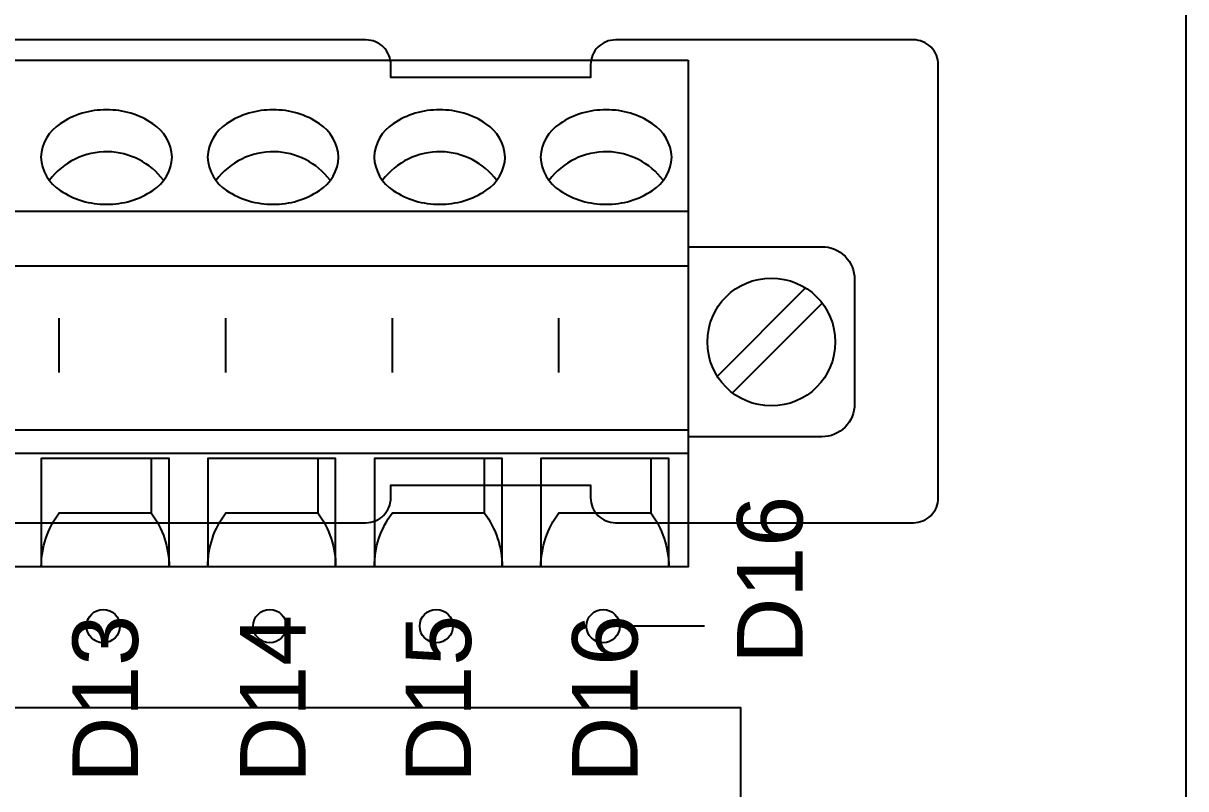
# Model space of a CAD drawing. Extents: x 0.5 to 35.5, y 0.5 to 23.5.
# Drawn here: x 32.727 to 34.123, y 8.751 to 9.671 of the extents above; entities that cross this region are included whole.
import ezdxf

# ---------------------------------------------------------------- set-up
doc = ezdxf.new("R2010")
doc.units = 0
doc.header["$MEASUREMENT"] = 0
for name, color, linetype in [('3_01__0-__EMPTY', 7, 'CONTINUOUS'), ('3_02__B-___3__DI___4__DO__', 7, 'CONTINUOUS'), ('3_03__1-___4__DI___4__DO__', 7, 'CONTINUOUS'), ('3_04__C-___4__DI___4__DO__', 7, 'CONTINUOUS'), ('3_05__D-___4__DI___3__DO__', 7, 'CONTINUOUS'), ('3_06__2A___8__FORM_A_DO', 7, 'CONTINUOUS'), ('3_07__2B___8__FORM_B_DO', 7, 'CONTINUOUS'), ('3_08__2C___8__DO__6__FORM_', 7, 'CONTINUOUS'), ('3_09__2D___8__DO__2__FORM_', 7, 'CONTINUOUS'), ('3_10__2G___8__DO__4__FORM_', 7, 'CONTINUOUS'), ('3_11__3-___8__DI', 7, 'CONTINUOUS'), ('3_12__4-___14__DI', 7, 'CONTINUOUS'), ('3_13__5-___8__AI', 7, 'CONTINUOUS'), ('3_14__6-___4__AI____4__AO', 7, 'CONTINUOUS'), ('4_01__0-__EMPTY', 7, 'CONTINUOUS'), ('4_02__B-___3__DI___4__DO__', 7, 'CONTINUOUS'), ('4_03__1-___4__DI___4__DO__', 7, 'CONTINUOUS'), ('4_04__C-___4__DI___4__DO__', 7, 'CONTINUOUS'), ('4_05__D-___4__DI___3__DO__', 7, 'CONTINUOUS'), ('4_06__2A___8__FORM_A_DO', 7, 'CONTINUOUS'), ('4_07__2B___8__FORM_B_DO', 7, 'CONTINUOUS'), ('4_08__2C___8__DO__6__FORM_', 7, 'CONTINUOUS'), ('4_09__2D___8__DO__2__FORM_', 7, 'CONTINUOUS'), ('4_10__2G___8__DO__4__FORM_', 7, 'CONTINUOUS'), ('4_11__3-___8__DI', 7, 'CONTINUOUS'), ('4_12__4-___14__DI', 7, 'CONTINUOUS'), ('4_13__5-___8__AI', 7, 'CONTINUOUS'), ('4_14__6-___4__AI____4__AO', 7, 'CONTINUOUS'), ('4_15__77___8__AFDI', 7, 'CONTINUOUS'), ('6_00______DWG_', 7, 'CONTINUOUS')]:
    doc.layers.add(name, color=color, linetype=linetype)
doc.styles.add('ARIAL', font='arial.ttf')

msp = doc.modelspace()

# ---------------------------------------------------------------- linework, layer by layer
at = {"layer": '3_01__0-__EMPTY'}
msp.add_lwpolyline([(32.1731, 9.071), (33.1383, 9.071, 0.414214), (33.1682, 9.1009), (33.1682, 9.116), (33.4082, 9.116), (33.4082, 9.1009, 0.414214), (33.4381, 9.071), (33.7958, 9.071, 0.414973), (33.8257, 9.1009), (33.8257, 9.6211, 0.414973), (33.7958, 9.651), (33.4381, 9.651, 0.414214), (33.4082, 9.6211), (33.4082, 9.606), (33.1682, 9.606), (33.1682, 9.6211, 0.414214), (33.1383, 9.651), (32.1731, 9.651, 0.414214)], format="xyb", dxfattribs=at)
at = {"layer": '3_02__B-___3__DI___4__DO__'}
msp.add_lwpolyline([(33.5252, 9.6267), (33.5252, 9.018), (31.9252, 9.018), (31.9252, 9.6267)], close=True, dxfattribs=at)
for points in [[(32.8825, 9.5503, 0.154167), (32.8268, 9.5669, 0.154167), (32.7711, 9.5503, 0.244062), (32.7481, 9.5102, 0.244061), (32.7711, 9.4702, 0.154167), (32.8268, 9.4536, 0.154167), (32.8825, 9.4702, 0.24406), (32.9056, 9.5102, 0.236767)], [(33.0825, 9.5503, 0.154167), (33.0268, 9.5669, 0.154167), (32.9711, 9.5503, 0.244062), (32.9481, 9.5102, 0.244061), (32.9711, 9.4702, 0.154167), (33.0268, 9.4536, 0.154167), (33.0825, 9.4702, 0.24406), (33.1056, 9.5102, 0.236767)], [(33.2825, 9.5503, 0.154167), (33.2268, 9.5669, 0.154167), (33.1711, 9.5503, 0.244062), (33.1481, 9.5102, 0.244061), (33.1711, 9.4702, 0.154167), (33.2268, 9.4536, 0.154167), (33.2825, 9.4702, 0.24406), (33.3056, 9.5102, 0.236767)], [(33.4825, 9.5503, 0.154167), (33.4268, 9.5669, 0.154167), (33.3711, 9.5503, 0.244062), (33.3481, 9.5102, 0.244061), (33.3711, 9.4702, 0.154167), (33.4268, 9.4536, 0.154167), (33.4825, 9.4702, 0.24406), (33.5056, 9.5102, 0.236767)]]:
    msp.add_lwpolyline(points, format="xyb", close=True, dxfattribs=at)
for points in [[(32.8956, 9.4824, 0.005828), (32.8953, 9.4823, 0.231198), (32.8284, 9.5166, 0.240907), (32.7583, 9.4823, 0.001746), (32.7582, 9.4822)], [(33.0956, 9.4824, 0.005828), (33.0953, 9.4823, 0.231198), (33.0284, 9.5166, 0.240907), (32.9583, 9.4823, 0.001746), (32.9582, 9.4822)], [(33.2956, 9.4824, 0.005828), (33.2953, 9.4823, 0.231198), (33.2284, 9.5166, 0.240907), (33.1583, 9.4823, 0.001746), (33.1582, 9.4822)], [(33.4956, 9.4824, 0.005828), (33.4953, 9.4823, 0.231198), (33.4284, 9.5166, 0.240907), (33.3583, 9.4823, 0.001746), (33.3582, 9.4822)], [(33.5252, 9.4026), (33.6859, 9.4026, -0.414214), (33.7252, 9.3632), (33.7252, 9.2136, -0.414214), (33.6859, 9.1742), (33.5252, 9.1742)], [(32.8804, 9.1481), (32.8804, 9.0829, -0.162987), (32.902, 9.0179), (32.902, 9.1481), (32.7485, 9.1481), (32.7485, 9.018, -0.162853), (32.7701, 9.0829), (32.8804, 9.0829)], [(33.0804, 9.1481), (33.0804, 9.0829, -0.162987), (33.102, 9.0179), (33.102, 9.1481), (32.9485, 9.1481), (32.9485, 9.018, -0.162853), (32.9701, 9.0829), (33.0804, 9.0829)], [(33.2804, 9.1481), (33.2804, 9.0829, -0.162987), (33.302, 9.0179), (33.302, 9.1481), (33.1485, 9.1481), (33.1485, 9.018, -0.162853), (33.1701, 9.0829), (33.2804, 9.0829)], [(33.4804, 9.1481), (33.4804, 9.0829, -0.162987), (33.502, 9.0179), (33.502, 9.1481), (33.3485, 9.1481), (33.3485, 9.018, -0.162853), (33.3701, 9.0829), (33.4804, 9.0829)]]:
    msp.add_lwpolyline(points, format="xyb", dxfattribs=at)
for points in [[(31.9252, 9.4451), (33.5252, 9.4451)], [(31.9252, 9.3797), (33.5252, 9.3797)], [(33.5604, 9.2471), (33.6663, 9.353)], [(33.5787, 9.227), (33.6863, 9.3346)], [(31.9252, 9.1826), (33.5252, 9.1826)], [(31.9252, 9.1547), (33.5252, 9.1547)]]:
    msp.add_lwpolyline(points, dxfattribs=at)
msp.add_circle((33.6252, 9.2881), 0.0768, dxfattribs=at)
at = {"layer": '3_03__1-___4__DI___4__DO__'}
msp.add_lwpolyline([(33.5252, 9.6267), (33.5252, 9.018), (31.9252, 9.018), (31.9252, 9.6267)], close=True, dxfattribs=at)
for points in [[(32.8825, 9.5503, 0.154167), (32.8268, 9.5669, 0.154167), (32.7711, 9.5503, 0.244062), (32.7481, 9.5102, 0.244061), (32.7711, 9.4702, 0.154167), (32.8268, 9.4536, 0.154167), (32.8825, 9.4702, 0.24406), (32.9056, 9.5102, 0.236767)], [(33.0825, 9.5503, 0.154167), (33.0268, 9.5669, 0.154167), (32.9711, 9.5503, 0.244062), (32.9481, 9.5102, 0.244061), (32.9711, 9.4702, 0.154167), (33.0268, 9.4536, 0.154167), (33.0825, 9.4702, 0.24406), (33.1056, 9.5102, 0.236767)], [(33.2825, 9.5503, 0.154167), (33.2268, 9.5669, 0.154167), (33.1711, 9.5503, 0.244062), (33.1481, 9.5102, 0.244061), (33.1711, 9.4702, 0.154167), (33.2268, 9.4536, 0.154167), (33.2825, 9.4702, 0.24406), (33.3056, 9.5102, 0.236767)], [(33.4825, 9.5503, 0.154167), (33.4268, 9.5669, 0.154167), (33.3711, 9.5503, 0.244062), (33.3481, 9.5102, 0.244061), (33.3711, 9.4702, 0.154167), (33.4268, 9.4536, 0.154167), (33.4825, 9.4702, 0.24406), (33.5056, 9.5102, 0.236767)]]:
    msp.add_lwpolyline(points, format="xyb", close=True, dxfattribs=at)
for points in [[(32.8956, 9.4824, 0.005828), (32.8953, 9.4823, 0.231198), (32.8284, 9.5166, 0.240907), (32.7583, 9.4823, 0.001746), (32.7582, 9.4822)], [(33.0956, 9.4824, 0.005828), (33.0953, 9.4823, 0.231198), (33.0284, 9.5166, 0.240907), (32.9583, 9.4823, 0.001746), (32.9582, 9.4822)], [(33.2956, 9.4824, 0.005828), (33.2953, 9.4823, 0.231198), (33.2284, 9.5166, 0.240907), (33.1583, 9.4823, 0.001746), (33.1582, 9.4822)], [(33.4956, 9.4824, 0.005828), (33.4953, 9.4823, 0.231198), (33.4284, 9.5166, 0.240907), (33.3583, 9.4823, 0.001746), (33.3582, 9.4822)], [(33.5252, 9.4026), (33.6859, 9.4026, -0.414214), (33.7252, 9.3632), (33.7252, 9.2136, -0.414214), (33.6859, 9.1742), (33.5252, 9.1742)], [(32.8804, 9.1481), (32.8804, 9.0829, -0.162987), (32.902, 9.0179), (32.902, 9.1481), (32.7485, 9.1481), (32.7485, 9.018, -0.162853), (32.7701, 9.0829), (32.8804, 9.0829)], [(33.0804, 9.1481), (33.0804, 9.0829, -0.162987), (33.102, 9.0179), (33.102, 9.1481), (32.9485, 9.1481), (32.9485, 9.018, -0.162853), (32.9701, 9.0829), (33.0804, 9.0829)], [(33.2804, 9.1481), (33.2804, 9.0829, -0.162987), (33.302, 9.0179), (33.302, 9.1481), (33.1485, 9.1481), (33.1485, 9.018, -0.162853), (33.1701, 9.0829), (33.2804, 9.0829)], [(33.4804, 9.1481), (33.4804, 9.0829, -0.162987), (33.502, 9.0179), (33.502, 9.1481), (33.3485, 9.1481), (33.3485, 9.018, -0.162853), (33.3701, 9.0829), (33.4804, 9.0829)]]:
    msp.add_lwpolyline(points, format="xyb", dxfattribs=at)
for points in [[(31.9252, 9.4451), (33.5252, 9.4451)], [(31.9252, 9.3797), (33.5252, 9.3797)], [(33.5604, 9.2471), (33.6663, 9.353)], [(33.5787, 9.227), (33.6863, 9.3346)], [(31.9252, 9.1826), (33.5252, 9.1826)], [(31.9252, 9.1547), (33.5252, 9.1547)]]:
    msp.add_lwpolyline(points, dxfattribs=at)
msp.add_circle((33.6252, 9.2881), 0.0768, dxfattribs=at)
at = {"layer": '3_04__C-___4__DI___4__DO__'}
msp.add_lwpolyline([(33.5252, 9.6267), (33.5252, 9.018), (31.9252, 9.018), (31.9252, 9.6267)], close=True, dxfattribs=at)
for points in [[(32.8825, 9.5503, 0.154167), (32.8268, 9.5669, 0.154167), (32.7711, 9.5503, 0.244062), (32.7481, 9.5102, 0.244061), (32.7711, 9.4702, 0.154167), (32.8268, 9.4536, 0.154167), (32.8825, 9.4702, 0.24406), (32.9056, 9.5102, 0.236767)], [(33.0825, 9.5503, 0.154167), (33.0268, 9.5669, 0.154167), (32.9711, 9.5503, 0.244062), (32.9481, 9.5102, 0.244061), (32.9711, 9.4702, 0.154167), (33.0268, 9.4536, 0.154167), (33.0825, 9.4702, 0.24406), (33.1056, 9.5102, 0.236767)], [(33.2825, 9.5503, 0.154167), (33.2268, 9.5669, 0.154167), (33.1711, 9.5503, 0.244062), (33.1481, 9.5102, 0.244061), (33.1711, 9.4702, 0.154167), (33.2268, 9.4536, 0.154167), (33.2825, 9.4702, 0.24406), (33.3056, 9.5102, 0.236767)], [(33.4825, 9.5503, 0.154167), (33.4268, 9.5669, 0.154167), (33.3711, 9.5503, 0.244062), (33.3481, 9.5102, 0.244061), (33.3711, 9.4702, 0.154167), (33.4268, 9.4536, 0.154167), (33.4825, 9.4702, 0.24406), (33.5056, 9.5102, 0.236767)]]:
    msp.add_lwpolyline(points, format="xyb", close=True, dxfattribs=at)
for points in [[(32.8956, 9.4824, 0.005828), (32.8953, 9.4823, 0.231198), (32.8284, 9.5166, 0.240907), (32.7583, 9.4823, 0.001746), (32.7582, 9.4822)], [(33.0956, 9.4824, 0.005828), (33.0953, 9.4823, 0.231198), (33.0284, 9.5166, 0.240907), (32.9583, 9.4823, 0.001746), (32.9582, 9.4822)], [(33.2956, 9.4824, 0.005828), (33.2953, 9.4823, 0.231198), (33.2284, 9.5166, 0.240907), (33.1583, 9.4823, 0.001746), (33.1582, 9.4822)], [(33.4956, 9.4824, 0.005828), (33.4953, 9.4823, 0.231198), (33.4284, 9.5166, 0.240907), (33.3583, 9.4823, 0.001746), (33.3582, 9.4822)], [(33.5252, 9.4026), (33.6859, 9.4026, -0.414214), (33.7252, 9.3632), (33.7252, 9.2136, -0.414214), (33.6859, 9.1742), (33.5252, 9.1742)], [(32.8804, 9.1481), (32.8804, 9.0829, -0.162987), (32.902, 9.0179), (32.902, 9.1481), (32.7485, 9.1481), (32.7485, 9.018, -0.162853), (32.7701, 9.0829), (32.8804, 9.0829)], [(33.0804, 9.1481), (33.0804, 9.0829, -0.162987), (33.102, 9.0179), (33.102, 9.1481), (32.9485, 9.1481), (32.9485, 9.018, -0.162853), (32.9701, 9.0829), (33.0804, 9.0829)], [(33.2804, 9.1481), (33.2804, 9.0829, -0.162987), (33.302, 9.0179), (33.302, 9.1481), (33.1485, 9.1481), (33.1485, 9.018, -0.162853), (33.1701, 9.0829), (33.2804, 9.0829)], [(33.4804, 9.1481), (33.4804, 9.0829, -0.162987), (33.502, 9.0179), (33.502, 9.1481), (33.3485, 9.1481), (33.3485, 9.018, -0.162853), (33.3701, 9.0829), (33.4804, 9.0829)]]:
    msp.add_lwpolyline(points, format="xyb", dxfattribs=at)
for points in [[(31.9252, 9.4451), (33.5252, 9.4451)], [(31.9252, 9.3797), (33.5252, 9.3797)], [(33.5604, 9.2471), (33.6663, 9.353)], [(33.5787, 9.227), (33.6863, 9.3346)], [(31.9252, 9.1826), (33.5252, 9.1826)], [(31.9252, 9.1547), (33.5252, 9.1547)]]:
    msp.add_lwpolyline(points, dxfattribs=at)
msp.add_circle((33.6252, 9.2881), 0.0768, dxfattribs=at)
at = {"layer": '3_05__D-___4__DI___3__DO__'}
msp.add_lwpolyline([(33.5252, 9.6267), (33.5252, 9.018), (31.9252, 9.018), (31.9252, 9.6267)], close=True, dxfattribs=at)
for points in [[(32.8825, 9.5503, 0.154167), (32.8268, 9.5669, 0.154167), (32.7711, 9.5503, 0.244062), (32.7481, 9.5102, 0.244061), (32.7711, 9.4702, 0.154167), (32.8268, 9.4536, 0.154167), (32.8825, 9.4702, 0.24406), (32.9056, 9.5102, 0.236767)], [(33.0825, 9.5503, 0.154167), (33.0268, 9.5669, 0.154167), (32.9711, 9.5503, 0.244062), (32.9481, 9.5102, 0.244061), (32.9711, 9.4702, 0.154167), (33.0268, 9.4536, 0.154167), (33.0825, 9.4702, 0.24406), (33.1056, 9.5102, 0.236767)], [(33.2825, 9.5503, 0.154167), (33.2268, 9.5669, 0.154167), (33.1711, 9.5503, 0.244062), (33.1481, 9.5102, 0.244061), (33.1711, 9.4702, 0.154167), (33.2268, 9.4536, 0.154167), (33.2825, 9.4702, 0.24406), (33.3056, 9.5102, 0.236767)], [(33.4825, 9.5503, 0.154167), (33.4268, 9.5669, 0.154167), (33.3711, 9.5503, 0.244062), (33.3481, 9.5102, 0.244061), (33.3711, 9.4702, 0.154167), (33.4268, 9.4536, 0.154167), (33.4825, 9.4702, 0.24406), (33.5056, 9.5102, 0.236767)]]:
    msp.add_lwpolyline(points, format="xyb", close=True, dxfattribs=at)
for points in [[(32.8956, 9.4824, 0.005828), (32.8953, 9.4823, 0.231198), (32.8284, 9.5166, 0.240907), (32.7583, 9.4823, 0.001746), (32.7582, 9.4822)], [(33.0956, 9.4824, 0.005828), (33.0953, 9.4823, 0.231198), (33.0284, 9.5166, 0.240907), (32.9583, 9.4823, 0.001746), (32.9582, 9.4822)], [(33.2956, 9.4824, 0.005828), (33.2953, 9.4823, 0.231198), (33.2284, 9.5166, 0.240907), (33.1583, 9.4823, 0.001746), (33.1582, 9.4822)], [(33.4956, 9.4824, 0.005828), (33.4953, 9.4823, 0.231198), (33.4284, 9.5166, 0.240907), (33.3583, 9.4823, 0.001746), (33.3582, 9.4822)], [(33.5252, 9.4026), (33.6859, 9.4026, -0.414214), (33.7252, 9.3632), (33.7252, 9.2136, -0.414214), (33.6859, 9.1742), (33.5252, 9.1742)], [(32.8804, 9.1481), (32.8804, 9.0829, -0.162987), (32.902, 9.0179), (32.902, 9.1481), (32.7485, 9.1481), (32.7485, 9.018, -0.162853), (32.7701, 9.0829), (32.8804, 9.0829)], [(33.0804, 9.1481), (33.0804, 9.0829, -0.162987), (33.102, 9.0179), (33.102, 9.1481), (32.9485, 9.1481), (32.9485, 9.018, -0.162853), (32.9701, 9.0829), (33.0804, 9.0829)], [(33.2804, 9.1481), (33.2804, 9.0829, -0.162987), (33.302, 9.0179), (33.302, 9.1481), (33.1485, 9.1481), (33.1485, 9.018, -0.162853), (33.1701, 9.0829), (33.2804, 9.0829)], [(33.4804, 9.1481), (33.4804, 9.0829, -0.162987), (33.502, 9.0179), (33.502, 9.1481), (33.3485, 9.1481), (33.3485, 9.018, -0.162853), (33.3701, 9.0829), (33.4804, 9.0829)]]:
    msp.add_lwpolyline(points, format="xyb", dxfattribs=at)
for points in [[(31.9252, 9.4451), (33.5252, 9.4451)], [(31.9252, 9.3797), (33.5252, 9.3797)], [(33.5604, 9.2471), (33.6663, 9.353)], [(33.5787, 9.227), (33.6863, 9.3346)], [(31.9252, 9.1826), (33.5252, 9.1826)], [(31.9252, 9.1547), (33.5252, 9.1547)]]:
    msp.add_lwpolyline(points, dxfattribs=at)
msp.add_circle((33.6252, 9.2881), 0.0768, dxfattribs=at)
at = {"layer": '3_06__2A___8__FORM_A_DO'}
msp.add_lwpolyline([(33.5252, 9.6267), (33.5252, 9.018), (31.9252, 9.018), (31.9252, 9.6267)], close=True, dxfattribs=at)
for points in [[(32.8825, 9.5503, 0.154167), (32.8268, 9.5669, 0.154167), (32.7711, 9.5503, 0.244062), (32.7481, 9.5102, 0.244061), (32.7711, 9.4702, 0.154167), (32.8268, 9.4536, 0.154167), (32.8825, 9.4702, 0.24406), (32.9056, 9.5102, 0.236767)], [(33.0825, 9.5503, 0.154167), (33.0268, 9.5669, 0.154167), (32.9711, 9.5503, 0.244062), (32.9481, 9.5102, 0.244061), (32.9711, 9.4702, 0.154167), (33.0268, 9.4536, 0.154167), (33.0825, 9.4702, 0.24406), (33.1056, 9.5102, 0.236767)], [(33.2825, 9.5503, 0.154167), (33.2268, 9.5669, 0.154167), (33.1711, 9.5503, 0.244062), (33.1481, 9.5102, 0.244061), (33.1711, 9.4702, 0.154167), (33.2268, 9.4536, 0.154167), (33.2825, 9.4702, 0.24406), (33.3056, 9.5102, 0.236767)], [(33.4825, 9.5503, 0.154167), (33.4268, 9.5669, 0.154167), (33.3711, 9.5503, 0.244062), (33.3481, 9.5102, 0.244061), (33.3711, 9.4702, 0.154167), (33.4268, 9.4536, 0.154167), (33.4825, 9.4702, 0.24406), (33.5056, 9.5102, 0.236767)]]:
    msp.add_lwpolyline(points, format="xyb", close=True, dxfattribs=at)
for points in [[(32.8956, 9.4824, 0.005828), (32.8953, 9.4823, 0.231198), (32.8284, 9.5166, 0.240907), (32.7583, 9.4823, 0.001746), (32.7582, 9.4822)], [(33.0956, 9.4824, 0.005828), (33.0953, 9.4823, 0.231198), (33.0284, 9.5166, 0.240907), (32.9583, 9.4823, 0.001746), (32.9582, 9.4822)], [(33.2956, 9.4824, 0.005828), (33.2953, 9.4823, 0.231198), (33.2284, 9.5166, 0.240907), (33.1583, 9.4823, 0.001746), (33.1582, 9.4822)], [(33.4956, 9.4824, 0.005828), (33.4953, 9.4823, 0.231198), (33.4284, 9.5166, 0.240907), (33.3583, 9.4823, 0.001746), (33.3582, 9.4822)], [(33.5252, 9.4026), (33.6859, 9.4026, -0.414214), (33.7252, 9.3632), (33.7252, 9.2136, -0.414214), (33.6859, 9.1742), (33.5252, 9.1742)], [(32.8804, 9.1481), (32.8804, 9.0829, -0.162987), (32.902, 9.0179), (32.902, 9.1481), (32.7485, 9.1481), (32.7485, 9.018, -0.162853), (32.7701, 9.0829), (32.8804, 9.0829)], [(33.0804, 9.1481), (33.0804, 9.0829, -0.162987), (33.102, 9.0179), (33.102, 9.1481), (32.9485, 9.1481), (32.9485, 9.018, -0.162853), (32.9701, 9.0829), (33.0804, 9.0829)], [(33.2804, 9.1481), (33.2804, 9.0829, -0.162987), (33.302, 9.0179), (33.302, 9.1481), (33.1485, 9.1481), (33.1485, 9.018, -0.162853), (33.1701, 9.0829), (33.2804, 9.0829)], [(33.4804, 9.1481), (33.4804, 9.0829, -0.162987), (33.502, 9.0179), (33.502, 9.1481), (33.3485, 9.1481), (33.3485, 9.018, -0.162853), (33.3701, 9.0829), (33.4804, 9.0829)]]:
    msp.add_lwpolyline(points, format="xyb", dxfattribs=at)
for points in [[(31.9252, 9.4451), (33.5252, 9.4451)], [(31.9252, 9.3797), (33.5252, 9.3797)], [(33.5604, 9.2471), (33.6663, 9.353)], [(33.5787, 9.227), (33.6863, 9.3346)], [(31.9252, 9.1826), (33.5252, 9.1826)], [(31.9252, 9.1547), (33.5252, 9.1547)]]:
    msp.add_lwpolyline(points, dxfattribs=at)
msp.add_circle((33.6252, 9.2881), 0.0768, dxfattribs=at)
at = {"layer": '3_07__2B___8__FORM_B_DO'}
msp.add_lwpolyline([(33.5252, 9.6267), (33.5252, 9.018), (31.9252, 9.018), (31.9252, 9.6267)], close=True, dxfattribs=at)
for points in [[(32.8825, 9.5503, 0.154167), (32.8268, 9.5669, 0.154167), (32.7711, 9.5503, 0.244062), (32.7481, 9.5102, 0.244061), (32.7711, 9.4702, 0.154167), (32.8268, 9.4536, 0.154167), (32.8825, 9.4702, 0.24406), (32.9056, 9.5102, 0.236767)], [(33.0825, 9.5503, 0.154167), (33.0268, 9.5669, 0.154167), (32.9711, 9.5503, 0.244062), (32.9481, 9.5102, 0.244061), (32.9711, 9.4702, 0.154167), (33.0268, 9.4536, 0.154167), (33.0825, 9.4702, 0.24406), (33.1056, 9.5102, 0.236767)], [(33.2825, 9.5503, 0.154167), (33.2268, 9.5669, 0.154167), (33.1711, 9.5503, 0.244062), (33.1481, 9.5102, 0.244061), (33.1711, 9.4702, 0.154167), (33.2268, 9.4536, 0.154167), (33.2825, 9.4702, 0.24406), (33.3056, 9.5102, 0.236767)], [(33.4825, 9.5503, 0.154167), (33.4268, 9.5669, 0.154167), (33.3711, 9.5503, 0.244062), (33.3481, 9.5102, 0.244061), (33.3711, 9.4702, 0.154167), (33.4268, 9.4536, 0.154167), (33.4825, 9.4702, 0.24406), (33.5056, 9.5102, 0.236767)]]:
    msp.add_lwpolyline(points, format="xyb", close=True, dxfattribs=at)
for points in [[(32.8956, 9.4824, 0.005828), (32.8953, 9.4823, 0.231198), (32.8284, 9.5166, 0.240907), (32.7583, 9.4823, 0.001746), (32.7582, 9.4822)], [(33.0956, 9.4824, 0.005828), (33.0953, 9.4823, 0.231198), (33.0284, 9.5166, 0.240907), (32.9583, 9.4823, 0.001746), (32.9582, 9.4822)], [(33.2956, 9.4824, 0.005828), (33.2953, 9.4823, 0.231198), (33.2284, 9.5166, 0.240907), (33.1583, 9.4823, 0.001746), (33.1582, 9.4822)], [(33.4956, 9.4824, 0.005828), (33.4953, 9.4823, 0.231198), (33.4284, 9.5166, 0.240907), (33.3583, 9.4823, 0.001746), (33.3582, 9.4822)], [(33.5252, 9.4026), (33.6859, 9.4026, -0.414214), (33.7252, 9.3632), (33.7252, 9.2136, -0.414214), (33.6859, 9.1742), (33.5252, 9.1742)], [(32.8804, 9.1481), (32.8804, 9.0829, -0.162987), (32.902, 9.0179), (32.902, 9.1481), (32.7485, 9.1481), (32.7485, 9.018, -0.162853), (32.7701, 9.0829), (32.8804, 9.0829)], [(33.0804, 9.1481), (33.0804, 9.0829, -0.162987), (33.102, 9.0179), (33.102, 9.1481), (32.9485, 9.1481), (32.9485, 9.018, -0.162853), (32.9701, 9.0829), (33.0804, 9.0829)], [(33.2804, 9.1481), (33.2804, 9.0829, -0.162987), (33.302, 9.0179), (33.302, 9.1481), (33.1485, 9.1481), (33.1485, 9.018, -0.162853), (33.1701, 9.0829), (33.2804, 9.0829)], [(33.4804, 9.1481), (33.4804, 9.0829, -0.162987), (33.502, 9.0179), (33.502, 9.1481), (33.3485, 9.1481), (33.3485, 9.018, -0.162853), (33.3701, 9.0829), (33.4804, 9.0829)]]:
    msp.add_lwpolyline(points, format="xyb", dxfattribs=at)
for points in [[(31.9252, 9.4451), (33.5252, 9.4451)], [(31.9252, 9.3797), (33.5252, 9.3797)], [(33.5604, 9.2471), (33.6663, 9.353)], [(33.5787, 9.227), (33.6863, 9.3346)], [(31.9252, 9.1826), (33.5252, 9.1826)], [(31.9252, 9.1547), (33.5252, 9.1547)]]:
    msp.add_lwpolyline(points, dxfattribs=at)
msp.add_circle((33.6252, 9.2881), 0.0768, dxfattribs=at)
at = {"layer": '3_08__2C___8__DO__6__FORM_'}
msp.add_lwpolyline([(33.5252, 9.6267), (33.5252, 9.018), (31.9252, 9.018), (31.9252, 9.6267)], close=True, dxfattribs=at)
for points in [[(32.8825, 9.5503, 0.154167), (32.8268, 9.5669, 0.154167), (32.7711, 9.5503, 0.244062), (32.7481, 9.5102, 0.244061), (32.7711, 9.4702, 0.154167), (32.8268, 9.4536, 0.154167), (32.8825, 9.4702, 0.24406), (32.9056, 9.5102, 0.236767)], [(33.0825, 9.5503, 0.154167), (33.0268, 9.5669, 0.154167), (32.9711, 9.5503, 0.244062), (32.9481, 9.5102, 0.244061), (32.9711, 9.4702, 0.154167), (33.0268, 9.4536, 0.154167), (33.0825, 9.4702, 0.24406), (33.1056, 9.5102, 0.236767)], [(33.2825, 9.5503, 0.154167), (33.2268, 9.5669, 0.154167), (33.1711, 9.5503, 0.244062), (33.1481, 9.5102, 0.244061), (33.1711, 9.4702, 0.154167), (33.2268, 9.4536, 0.154167), (33.2825, 9.4702, 0.24406), (33.3056, 9.5102, 0.236767)], [(33.4825, 9.5503, 0.154167), (33.4268, 9.5669, 0.154167), (33.3711, 9.5503, 0.244062), (33.3481, 9.5102, 0.244061), (33.3711, 9.4702, 0.154167), (33.4268, 9.4536, 0.154167), (33.4825, 9.4702, 0.24406), (33.5056, 9.5102, 0.236767)]]:
    msp.add_lwpolyline(points, format="xyb", close=True, dxfattribs=at)
for points in [[(32.8956, 9.4824, 0.005828), (32.8953, 9.4823, 0.231198), (32.8284, 9.5166, 0.240907), (32.7583, 9.4823, 0.001746), (32.7582, 9.4822)], [(33.0956, 9.4824, 0.005828), (33.0953, 9.4823, 0.231198), (33.0284, 9.5166, 0.240907), (32.9583, 9.4823, 0.001746), (32.9582, 9.4822)], [(33.2956, 9.4824, 0.005828), (33.2953, 9.4823, 0.231198), (33.2284, 9.5166, 0.240907), (33.1583, 9.4823, 0.001746), (33.1582, 9.4822)], [(33.4956, 9.4824, 0.005828), (33.4953, 9.4823, 0.231198), (33.4284, 9.5166, 0.240907), (33.3583, 9.4823, 0.001746), (33.3582, 9.4822)], [(33.5252, 9.4026), (33.6859, 9.4026, -0.414214), (33.7252, 9.3632), (33.7252, 9.2136, -0.414214), (33.6859, 9.1742), (33.5252, 9.1742)], [(32.8804, 9.1481), (32.8804, 9.0829, -0.162987), (32.902, 9.0179), (32.902, 9.1481), (32.7485, 9.1481), (32.7485, 9.018, -0.162853), (32.7701, 9.0829), (32.8804, 9.0829)], [(33.0804, 9.1481), (33.0804, 9.0829, -0.162987), (33.102, 9.0179), (33.102, 9.1481), (32.9485, 9.1481), (32.9485, 9.018, -0.162853), (32.9701, 9.0829), (33.0804, 9.0829)], [(33.2804, 9.1481), (33.2804, 9.0829, -0.162987), (33.302, 9.0179), (33.302, 9.1481), (33.1485, 9.1481), (33.1485, 9.018, -0.162853), (33.1701, 9.0829), (33.2804, 9.0829)], [(33.4804, 9.1481), (33.4804, 9.0829, -0.162987), (33.502, 9.0179), (33.502, 9.1481), (33.3485, 9.1481), (33.3485, 9.018, -0.162853), (33.3701, 9.0829), (33.4804, 9.0829)]]:
    msp.add_lwpolyline(points, format="xyb", dxfattribs=at)
for points in [[(31.9252, 9.4451), (33.5252, 9.4451)], [(31.9252, 9.3797), (33.5252, 9.3797)], [(33.5604, 9.2471), (33.6663, 9.353)], [(33.5787, 9.227), (33.6863, 9.3346)], [(31.9252, 9.1826), (33.5252, 9.1826)], [(31.9252, 9.1547), (33.5252, 9.1547)]]:
    msp.add_lwpolyline(points, dxfattribs=at)
msp.add_circle((33.6252, 9.2881), 0.0768, dxfattribs=at)
at = {"layer": '3_09__2D___8__DO__2__FORM_'}
msp.add_lwpolyline([(33.5252, 9.6267), (33.5252, 9.018), (31.9252, 9.018), (31.9252, 9.6267)], close=True, dxfattribs=at)
for points in [[(32.8825, 9.5503, 0.154167), (32.8268, 9.5669, 0.154167), (32.7711, 9.5503, 0.244062), (32.7481, 9.5102, 0.244061), (32.7711, 9.4702, 0.154167), (32.8268, 9.4536, 0.154167), (32.8825, 9.4702, 0.24406), (32.9056, 9.5102, 0.236767)], [(33.0825, 9.5503, 0.154167), (33.0268, 9.5669, 0.154167), (32.9711, 9.5503, 0.244062), (32.9481, 9.5102, 0.244061), (32.9711, 9.4702, 0.154167), (33.0268, 9.4536, 0.154167), (33.0825, 9.4702, 0.24406), (33.1056, 9.5102, 0.236767)], [(33.2825, 9.5503, 0.154167), (33.2268, 9.5669, 0.154167), (33.1711, 9.5503, 0.244062), (33.1481, 9.5102, 0.244061), (33.1711, 9.4702, 0.154167), (33.2268, 9.4536, 0.154167), (33.2825, 9.4702, 0.24406), (33.3056, 9.5102, 0.236767)], [(33.4825, 9.5503, 0.154167), (33.4268, 9.5669, 0.154167), (33.3711, 9.5503, 0.244062), (33.3481, 9.5102, 0.244061), (33.3711, 9.4702, 0.154167), (33.4268, 9.4536, 0.154167), (33.4825, 9.4702, 0.24406), (33.5056, 9.5102, 0.236767)]]:
    msp.add_lwpolyline(points, format="xyb", close=True, dxfattribs=at)
for points in [[(32.8956, 9.4824, 0.005828), (32.8953, 9.4823, 0.231198), (32.8284, 9.5166, 0.240907), (32.7583, 9.4823, 0.001746), (32.7582, 9.4822)], [(33.0956, 9.4824, 0.005828), (33.0953, 9.4823, 0.231198), (33.0284, 9.5166, 0.240907), (32.9583, 9.4823, 0.001746), (32.9582, 9.4822)], [(33.2956, 9.4824, 0.005828), (33.2953, 9.4823, 0.231198), (33.2284, 9.5166, 0.240907), (33.1583, 9.4823, 0.001746), (33.1582, 9.4822)], [(33.4956, 9.4824, 0.005828), (33.4953, 9.4823, 0.231198), (33.4284, 9.5166, 0.240907), (33.3583, 9.4823, 0.001746), (33.3582, 9.4822)], [(33.5252, 9.4026), (33.6859, 9.4026, -0.414214), (33.7252, 9.3632), (33.7252, 9.2136, -0.414214), (33.6859, 9.1742), (33.5252, 9.1742)], [(32.8804, 9.1481), (32.8804, 9.0829, -0.162987), (32.902, 9.0179), (32.902, 9.1481), (32.7485, 9.1481), (32.7485, 9.018, -0.162853), (32.7701, 9.0829), (32.8804, 9.0829)], [(33.0804, 9.1481), (33.0804, 9.0829, -0.162987), (33.102, 9.0179), (33.102, 9.1481), (32.9485, 9.1481), (32.9485, 9.018, -0.162853), (32.9701, 9.0829), (33.0804, 9.0829)], [(33.2804, 9.1481), (33.2804, 9.0829, -0.162987), (33.302, 9.0179), (33.302, 9.1481), (33.1485, 9.1481), (33.1485, 9.018, -0.162853), (33.1701, 9.0829), (33.2804, 9.0829)], [(33.4804, 9.1481), (33.4804, 9.0829, -0.162987), (33.502, 9.0179), (33.502, 9.1481), (33.3485, 9.1481), (33.3485, 9.018, -0.162853), (33.3701, 9.0829), (33.4804, 9.0829)]]:
    msp.add_lwpolyline(points, format="xyb", dxfattribs=at)
for points in [[(31.9252, 9.4451), (33.5252, 9.4451)], [(31.9252, 9.3797), (33.5252, 9.3797)], [(33.5604, 9.2471), (33.6663, 9.353)], [(33.5787, 9.227), (33.6863, 9.3346)], [(31.9252, 9.1826), (33.5252, 9.1826)], [(31.9252, 9.1547), (33.5252, 9.1547)]]:
    msp.add_lwpolyline(points, dxfattribs=at)
msp.add_circle((33.6252, 9.2881), 0.0768, dxfattribs=at)
at = {"layer": '3_10__2G___8__DO__4__FORM_'}
msp.add_lwpolyline([(33.5252, 9.6267), (33.5252, 9.018), (31.9252, 9.018), (31.9252, 9.6267)], close=True, dxfattribs=at)
for points in [[(32.8825, 9.5503, 0.154167), (32.8268, 9.5669, 0.154167), (32.7711, 9.5503, 0.244062), (32.7481, 9.5102, 0.244061), (32.7711, 9.4702, 0.154167), (32.8268, 9.4536, 0.154167), (32.8825, 9.4702, 0.24406), (32.9056, 9.5102, 0.236767)], [(33.0825, 9.5503, 0.154167), (33.0268, 9.5669, 0.154167), (32.9711, 9.5503, 0.244062), (32.9481, 9.5102, 0.244061), (32.9711, 9.4702, 0.154167), (33.0268, 9.4536, 0.154167), (33.0825, 9.4702, 0.24406), (33.1056, 9.5102, 0.236767)], [(33.2825, 9.5503, 0.154167), (33.2268, 9.5669, 0.154167), (33.1711, 9.5503, 0.244062), (33.1481, 9.5102, 0.244061), (33.1711, 9.4702, 0.154167), (33.2268, 9.4536, 0.154167), (33.2825, 9.4702, 0.24406), (33.3056, 9.5102, 0.236767)], [(33.4825, 9.5503, 0.154167), (33.4268, 9.5669, 0.154167), (33.3711, 9.5503, 0.244062), (33.3481, 9.5102, 0.244061), (33.3711, 9.4702, 0.154167), (33.4268, 9.4536, 0.154167), (33.4825, 9.4702, 0.24406), (33.5056, 9.5102, 0.236767)]]:
    msp.add_lwpolyline(points, format="xyb", close=True, dxfattribs=at)
for points in [[(32.8956, 9.4824, 0.005828), (32.8953, 9.4823, 0.231198), (32.8284, 9.5166, 0.240907), (32.7583, 9.4823, 0.001746), (32.7582, 9.4822)], [(33.0956, 9.4824, 0.005828), (33.0953, 9.4823, 0.231198), (33.0284, 9.5166, 0.240907), (32.9583, 9.4823, 0.001746), (32.9582, 9.4822)], [(33.2956, 9.4824, 0.005828), (33.2953, 9.4823, 0.231198), (33.2284, 9.5166, 0.240907), (33.1583, 9.4823, 0.001746), (33.1582, 9.4822)], [(33.4956, 9.4824, 0.005828), (33.4953, 9.4823, 0.231198), (33.4284, 9.5166, 0.240907), (33.3583, 9.4823, 0.001746), (33.3582, 9.4822)], [(33.5252, 9.4026), (33.6859, 9.4026, -0.414214), (33.7252, 9.3632), (33.7252, 9.2136, -0.414214), (33.6859, 9.1742), (33.5252, 9.1742)], [(32.8804, 9.1481), (32.8804, 9.0829, -0.162987), (32.902, 9.0179), (32.902, 9.1481), (32.7485, 9.1481), (32.7485, 9.018, -0.162853), (32.7701, 9.0829), (32.8804, 9.0829)], [(33.0804, 9.1481), (33.0804, 9.0829, -0.162987), (33.102, 9.0179), (33.102, 9.1481), (32.9485, 9.1481), (32.9485, 9.018, -0.162853), (32.9701, 9.0829), (33.0804, 9.0829)], [(33.2804, 9.1481), (33.2804, 9.0829, -0.162987), (33.302, 9.0179), (33.302, 9.1481), (33.1485, 9.1481), (33.1485, 9.018, -0.162853), (33.1701, 9.0829), (33.2804, 9.0829)], [(33.4804, 9.1481), (33.4804, 9.0829, -0.162987), (33.502, 9.0179), (33.502, 9.1481), (33.3485, 9.1481), (33.3485, 9.018, -0.162853), (33.3701, 9.0829), (33.4804, 9.0829)]]:
    msp.add_lwpolyline(points, format="xyb", dxfattribs=at)
for points in [[(31.9252, 9.4451), (33.5252, 9.4451)], [(31.9252, 9.3797), (33.5252, 9.3797)], [(33.5604, 9.2471), (33.6663, 9.353)], [(33.5787, 9.227), (33.6863, 9.3346)], [(31.9252, 9.1826), (33.5252, 9.1826)], [(31.9252, 9.1547), (33.5252, 9.1547)]]:
    msp.add_lwpolyline(points, dxfattribs=at)
msp.add_circle((33.6252, 9.2881), 0.0768, dxfattribs=at)
at = {"layer": '3_11__3-___8__DI'}
msp.add_lwpolyline([(33.5252, 9.6267), (33.5252, 9.018), (31.9252, 9.018), (31.9252, 9.6267)], close=True, dxfattribs=at)
for points in [[(32.8825, 9.5503, 0.154167), (32.8268, 9.5669, 0.154167), (32.7711, 9.5503, 0.244062), (32.7481, 9.5102, 0.244061), (32.7711, 9.4702, 0.154167), (32.8268, 9.4536, 0.154167), (32.8825, 9.4702, 0.24406), (32.9056, 9.5102, 0.236767)], [(33.0825, 9.5503, 0.154167), (33.0268, 9.5669, 0.154167), (32.9711, 9.5503, 0.244062), (32.9481, 9.5102, 0.244061), (32.9711, 9.4702, 0.154167), (33.0268, 9.4536, 0.154167), (33.0825, 9.4702, 0.24406), (33.1056, 9.5102, 0.236767)], [(33.2825, 9.5503, 0.154167), (33.2268, 9.5669, 0.154167), (33.1711, 9.5503, 0.244062), (33.1481, 9.5102, 0.244061), (33.1711, 9.4702, 0.154167), (33.2268, 9.4536, 0.154167), (33.2825, 9.4702, 0.24406), (33.3056, 9.5102, 0.236767)], [(33.4825, 9.5503, 0.154167), (33.4268, 9.5669, 0.154167), (33.3711, 9.5503, 0.244062), (33.3481, 9.5102, 0.244061), (33.3711, 9.4702, 0.154167), (33.4268, 9.4536, 0.154167), (33.4825, 9.4702, 0.24406), (33.5056, 9.5102, 0.236767)]]:
    msp.add_lwpolyline(points, format="xyb", close=True, dxfattribs=at)
for points in [[(32.8956, 9.4824, 0.005828), (32.8953, 9.4823, 0.231198), (32.8284, 9.5166, 0.240907), (32.7583, 9.4823, 0.001746), (32.7582, 9.4822)], [(33.0956, 9.4824, 0.005828), (33.0953, 9.4823, 0.231198), (33.0284, 9.5166, 0.240907), (32.9583, 9.4823, 0.001746), (32.9582, 9.4822)], [(33.2956, 9.4824, 0.005828), (33.2953, 9.4823, 0.231198), (33.2284, 9.5166, 0.240907), (33.1583, 9.4823, 0.001746), (33.1582, 9.4822)], [(33.4956, 9.4824, 0.005828), (33.4953, 9.4823, 0.231198), (33.4284, 9.5166, 0.240907), (33.3583, 9.4823, 0.001746), (33.3582, 9.4822)], [(33.5252, 9.4026), (33.6859, 9.4026, -0.414214), (33.7252, 9.3632), (33.7252, 9.2136, -0.414214), (33.6859, 9.1742), (33.5252, 9.1742)], [(32.8804, 9.1481), (32.8804, 9.0829, -0.162987), (32.902, 9.0179), (32.902, 9.1481), (32.7485, 9.1481), (32.7485, 9.018, -0.162853), (32.7701, 9.0829), (32.8804, 9.0829)], [(33.0804, 9.1481), (33.0804, 9.0829, -0.162987), (33.102, 9.0179), (33.102, 9.1481), (32.9485, 9.1481), (32.9485, 9.018, -0.162853), (32.9701, 9.0829), (33.0804, 9.0829)], [(33.2804, 9.1481), (33.2804, 9.0829, -0.162987), (33.302, 9.0179), (33.302, 9.1481), (33.1485, 9.1481), (33.1485, 9.018, -0.162853), (33.1701, 9.0829), (33.2804, 9.0829)], [(33.4804, 9.1481), (33.4804, 9.0829, -0.162987), (33.502, 9.0179), (33.502, 9.1481), (33.3485, 9.1481), (33.3485, 9.018, -0.162853), (33.3701, 9.0829), (33.4804, 9.0829)]]:
    msp.add_lwpolyline(points, format="xyb", dxfattribs=at)
for points in [[(31.9252, 9.4451), (33.5252, 9.4451)], [(31.9252, 9.3797), (33.5252, 9.3797)], [(33.5604, 9.2471), (33.6663, 9.353)], [(33.5787, 9.227), (33.6863, 9.3346)], [(31.9252, 9.1826), (33.5252, 9.1826)], [(31.9252, 9.1547), (33.5252, 9.1547)]]:
    msp.add_lwpolyline(points, dxfattribs=at)
msp.add_circle((33.6252, 9.2881), 0.0768, dxfattribs=at)
at = {"layer": '3_12__4-___14__DI'}
msp.add_lwpolyline([(33.5252, 9.6267), (33.5252, 9.018), (31.9252, 9.018), (31.9252, 9.6267)], close=True, dxfattribs=at)
for points in [[(32.8825, 9.5503, 0.154167), (32.8268, 9.5669, 0.154167), (32.7711, 9.5503, 0.244062), (32.7481, 9.5102, 0.244061), (32.7711, 9.4702, 0.154167), (32.8268, 9.4536, 0.154167), (32.8825, 9.4702, 0.24406), (32.9056, 9.5102, 0.236767)], [(33.0825, 9.5503, 0.154167), (33.0268, 9.5669, 0.154167), (32.9711, 9.5503, 0.244062), (32.9481, 9.5102, 0.244061), (32.9711, 9.4702, 0.154167), (33.0268, 9.4536, 0.154167), (33.0825, 9.4702, 0.24406), (33.1056, 9.5102, 0.236767)], [(33.2825, 9.5503, 0.154167), (33.2268, 9.5669, 0.154167), (33.1711, 9.5503, 0.244062), (33.1481, 9.5102, 0.244061), (33.1711, 9.4702, 0.154167), (33.2268, 9.4536, 0.154167), (33.2825, 9.4702, 0.24406), (33.3056, 9.5102, 0.236767)], [(33.4825, 9.5503, 0.154167), (33.4268, 9.5669, 0.154167), (33.3711, 9.5503, 0.244062), (33.3481, 9.5102, 0.244061), (33.3711, 9.4702, 0.154167), (33.4268, 9.4536, 0.154167), (33.4825, 9.4702, 0.24406), (33.5056, 9.5102, 0.236767)]]:
    msp.add_lwpolyline(points, format="xyb", close=True, dxfattribs=at)
for points in [[(32.8956, 9.4824, 0.005828), (32.8953, 9.4823, 0.231198), (32.8284, 9.5166, 0.240907), (32.7583, 9.4823, 0.001746), (32.7582, 9.4822)], [(33.0956, 9.4824, 0.005828), (33.0953, 9.4823, 0.231198), (33.0284, 9.5166, 0.240907), (32.9583, 9.4823, 0.001746), (32.9582, 9.4822)], [(33.2956, 9.4824, 0.005828), (33.2953, 9.4823, 0.231198), (33.2284, 9.5166, 0.240907), (33.1583, 9.4823, 0.001746), (33.1582, 9.4822)], [(33.4956, 9.4824, 0.005828), (33.4953, 9.4823, 0.231198), (33.4284, 9.5166, 0.240907), (33.3583, 9.4823, 0.001746), (33.3582, 9.4822)], [(33.5252, 9.4026), (33.6859, 9.4026, -0.414214), (33.7252, 9.3632), (33.7252, 9.2136, -0.414214), (33.6859, 9.1742), (33.5252, 9.1742)], [(32.8804, 9.1481), (32.8804, 9.0829, -0.162987), (32.902, 9.0179), (32.902, 9.1481), (32.7485, 9.1481), (32.7485, 9.018, -0.162853), (32.7701, 9.0829), (32.8804, 9.0829)], [(33.0804, 9.1481), (33.0804, 9.0829, -0.162987), (33.102, 9.0179), (33.102, 9.1481), (32.9485, 9.1481), (32.9485, 9.018, -0.162853), (32.9701, 9.0829), (33.0804, 9.0829)], [(33.2804, 9.1481), (33.2804, 9.0829, -0.162987), (33.302, 9.0179), (33.302, 9.1481), (33.1485, 9.1481), (33.1485, 9.018, -0.162853), (33.1701, 9.0829), (33.2804, 9.0829)], [(33.4804, 9.1481), (33.4804, 9.0829, -0.162987), (33.502, 9.0179), (33.502, 9.1481), (33.3485, 9.1481), (33.3485, 9.018, -0.162853), (33.3701, 9.0829), (33.4804, 9.0829)]]:
    msp.add_lwpolyline(points, format="xyb", dxfattribs=at)
for points in [[(31.9252, 9.4451), (33.5252, 9.4451)], [(31.9252, 9.3797), (33.5252, 9.3797)], [(33.5604, 9.2471), (33.6663, 9.353)], [(33.5787, 9.227), (33.6863, 9.3346)], [(31.9252, 9.1826), (33.5252, 9.1826)], [(31.9252, 9.1547), (33.5252, 9.1547)]]:
    msp.add_lwpolyline(points, dxfattribs=at)
msp.add_circle((33.6252, 9.2881), 0.0768, dxfattribs=at)
at = {"layer": '3_13__5-___8__AI'}
msp.add_lwpolyline([(33.5252, 9.6267), (33.5252, 9.018), (31.9252, 9.018), (31.9252, 9.6267)], close=True, dxfattribs=at)
for points in [[(32.8825, 9.5503, 0.154167), (32.8268, 9.5669, 0.154167), (32.7711, 9.5503, 0.244062), (32.7481, 9.5102, 0.244061), (32.7711, 9.4702, 0.154167), (32.8268, 9.4536, 0.154167), (32.8825, 9.4702, 0.24406), (32.9056, 9.5102, 0.236767)], [(33.0825, 9.5503, 0.154167), (33.0268, 9.5669, 0.154167), (32.9711, 9.5503, 0.244062), (32.9481, 9.5102, 0.244061), (32.9711, 9.4702, 0.154167), (33.0268, 9.4536, 0.154167), (33.0825, 9.4702, 0.24406), (33.1056, 9.5102, 0.236767)], [(33.2825, 9.5503, 0.154167), (33.2268, 9.5669, 0.154167), (33.1711, 9.5503, 0.244062), (33.1481, 9.5102, 0.244061), (33.1711, 9.4702, 0.154167), (33.2268, 9.4536, 0.154167), (33.2825, 9.4702, 0.24406), (33.3056, 9.5102, 0.236767)], [(33.4825, 9.5503, 0.154167), (33.4268, 9.5669, 0.154167), (33.3711, 9.5503, 0.244062), (33.3481, 9.5102, 0.244061), (33.3711, 9.4702, 0.154167), (33.4268, 9.4536, 0.154167), (33.4825, 9.4702, 0.24406), (33.5056, 9.5102, 0.236767)]]:
    msp.add_lwpolyline(points, format="xyb", close=True, dxfattribs=at)
for points in [[(32.8956, 9.4824, 0.005828), (32.8953, 9.4823, 0.231198), (32.8284, 9.5166, 0.240907), (32.7583, 9.4823, 0.001746), (32.7582, 9.4822)], [(33.0956, 9.4824, 0.005828), (33.0953, 9.4823, 0.231198), (33.0284, 9.5166, 0.240907), (32.9583, 9.4823, 0.001746), (32.9582, 9.4822)], [(33.2956, 9.4824, 0.005828), (33.2953, 9.4823, 0.231198), (33.2284, 9.5166, 0.240907), (33.1583, 9.4823, 0.001746), (33.1582, 9.4822)], [(33.4956, 9.4824, 0.005828), (33.4953, 9.4823, 0.231198), (33.4284, 9.5166, 0.240907), (33.3583, 9.4823, 0.001746), (33.3582, 9.4822)], [(33.5252, 9.4026), (33.6859, 9.4026, -0.414214), (33.7252, 9.3632), (33.7252, 9.2136, -0.414214), (33.6859, 9.1742), (33.5252, 9.1742)], [(32.8804, 9.1481), (32.8804, 9.0829, -0.162987), (32.902, 9.0179), (32.902, 9.1481), (32.7485, 9.1481), (32.7485, 9.018, -0.162853), (32.7701, 9.0829), (32.8804, 9.0829)], [(33.0804, 9.1481), (33.0804, 9.0829, -0.162987), (33.102, 9.0179), (33.102, 9.1481), (32.9485, 9.1481), (32.9485, 9.018, -0.162853), (32.9701, 9.0829), (33.0804, 9.0829)], [(33.2804, 9.1481), (33.2804, 9.0829, -0.162987), (33.302, 9.0179), (33.302, 9.1481), (33.1485, 9.1481), (33.1485, 9.018, -0.162853), (33.1701, 9.0829), (33.2804, 9.0829)], [(33.4804, 9.1481), (33.4804, 9.0829, -0.162987), (33.502, 9.0179), (33.502, 9.1481), (33.3485, 9.1481), (33.3485, 9.018, -0.162853), (33.3701, 9.0829), (33.4804, 9.0829)]]:
    msp.add_lwpolyline(points, format="xyb", dxfattribs=at)
for points in [[(31.9252, 9.4451), (33.5252, 9.4451)], [(31.9252, 9.3797), (33.5252, 9.3797)], [(33.5604, 9.2471), (33.6663, 9.353)], [(33.5787, 9.227), (33.6863, 9.3346)], [(31.9252, 9.1826), (33.5252, 9.1826)], [(31.9252, 9.1547), (33.5252, 9.1547)]]:
    msp.add_lwpolyline(points, dxfattribs=at)
msp.add_circle((33.6252, 9.2881), 0.0768, dxfattribs=at)
at = {"layer": '3_14__6-___4__AI____4__AO'}
msp.add_lwpolyline([(33.5252, 9.6267), (33.5252, 9.018), (31.9252, 9.018), (31.9252, 9.6267)], close=True, dxfattribs=at)
for points in [[(32.8825, 9.5503, 0.154167), (32.8268, 9.5669, 0.154167), (32.7711, 9.5503, 0.244062), (32.7481, 9.5102, 0.244061), (32.7711, 9.4702, 0.154167), (32.8268, 9.4536, 0.154167), (32.8825, 9.4702, 0.24406), (32.9056, 9.5102, 0.236767)], [(33.0825, 9.5503, 0.154167), (33.0268, 9.5669, 0.154167), (32.9711, 9.5503, 0.244062), (32.9481, 9.5102, 0.244061), (32.9711, 9.4702, 0.154167), (33.0268, 9.4536, 0.154167), (33.0825, 9.4702, 0.24406), (33.1056, 9.5102, 0.236767)], [(33.2825, 9.5503, 0.154167), (33.2268, 9.5669, 0.154167), (33.1711, 9.5503, 0.244062), (33.1481, 9.5102, 0.244061), (33.1711, 9.4702, 0.154167), (33.2268, 9.4536, 0.154167), (33.2825, 9.4702, 0.24406), (33.3056, 9.5102, 0.236767)], [(33.4825, 9.5503, 0.154167), (33.4268, 9.5669, 0.154167), (33.3711, 9.5503, 0.244062), (33.3481, 9.5102, 0.244061), (33.3711, 9.4702, 0.154167), (33.4268, 9.4536, 0.154167), (33.4825, 9.4702, 0.24406), (33.5056, 9.5102, 0.236767)]]:
    msp.add_lwpolyline(points, format="xyb", close=True, dxfattribs=at)
for points in [[(32.8956, 9.4824, 0.005828), (32.8953, 9.4823, 0.231198), (32.8284, 9.5166, 0.240907), (32.7583, 9.4823, 0.001746), (32.7582, 9.4822)], [(33.0956, 9.4824, 0.005828), (33.0953, 9.4823, 0.231198), (33.0284, 9.5166, 0.240907), (32.9583, 9.4823, 0.001746), (32.9582, 9.4822)], [(33.2956, 9.4824, 0.005828), (33.2953, 9.4823, 0.231198), (33.2284, 9.5166, 0.240907), (33.1583, 9.4823, 0.001746), (33.1582, 9.4822)], [(33.4956, 9.4824, 0.005828), (33.4953, 9.4823, 0.231198), (33.4284, 9.5166, 0.240907), (33.3583, 9.4823, 0.001746), (33.3582, 9.4822)], [(33.5252, 9.4026), (33.6859, 9.4026, -0.414214), (33.7252, 9.3632), (33.7252, 9.2136, -0.414214), (33.6859, 9.1742), (33.5252, 9.1742)], [(32.8804, 9.1481), (32.8804, 9.0829, -0.162987), (32.902, 9.0179), (32.902, 9.1481), (32.7485, 9.1481), (32.7485, 9.018, -0.162853), (32.7701, 9.0829), (32.8804, 9.0829)], [(33.0804, 9.1481), (33.0804, 9.0829, -0.162987), (33.102, 9.0179), (33.102, 9.1481), (32.9485, 9.1481), (32.9485, 9.018, -0.162853), (32.9701, 9.0829), (33.0804, 9.0829)], [(33.2804, 9.1481), (33.2804, 9.0829, -0.162987), (33.302, 9.0179), (33.302, 9.1481), (33.1485, 9.1481), (33.1485, 9.018, -0.162853), (33.1701, 9.0829), (33.2804, 9.0829)], [(33.4804, 9.1481), (33.4804, 9.0829, -0.162987), (33.502, 9.0179), (33.502, 9.1481), (33.3485, 9.1481), (33.3485, 9.018, -0.162853), (33.3701, 9.0829), (33.4804, 9.0829)]]:
    msp.add_lwpolyline(points, format="xyb", dxfattribs=at)
for points in [[(31.9252, 9.4451), (33.5252, 9.4451)], [(31.9252, 9.3797), (33.5252, 9.3797)], [(33.5604, 9.2471), (33.6663, 9.353)], [(33.5787, 9.227), (33.6863, 9.3346)], [(31.9252, 9.1826), (33.5252, 9.1826)], [(31.9252, 9.1547), (33.5252, 9.1547)]]:
    msp.add_lwpolyline(points, dxfattribs=at)
msp.add_circle((33.6252, 9.2881), 0.0768, dxfattribs=at)
at = {"layer": '4_05__D-___4__DI___3__DO__'}
for points in [[(32.7701, 9.2516), (32.7701, 9.3167)], [(32.9701, 9.2516), (32.9701, 9.3167)], [(33.1701, 9.2516), (33.1701, 9.3167)], [(33.3701, 9.2516), (33.3701, 9.3167)]]:
    msp.add_lwpolyline(points, dxfattribs=at)
at = {"layer": '4_15__77___8__AFDI'}
msp.add_lwpolyline([(33.5448, 8.9468), (33.4432, 8.9468)], dxfattribs=at)
msp.add_lwpolyline([(31.6109, 8.8489), (33.5883, 8.8489), (33.5883, 8.0992), (31.6109, 8.0992)], close=True, dxfattribs=at)
for centre in [(32.8229, 8.9468), (33.0229, 8.9468), (33.2229, 8.9468), (33.4232, 8.9468)]:
    msp.add_circle(centre, 0.02, dxfattribs=at)
at = {"layer": '6_00______DWG_'}
msp.add_lwpolyline([(29.0933, 13.4639), (33.7587, 13.4639, -0.414214), (33.8374, 13.3851), (33.8374, 13.2965, 0.414214), (33.9556, 13.1784), (34.0441, 13.1784, -0.414214), (34.1229, 13.0997), (34.1229, 6.5446, -0.414214), (34.0441, 6.4658), (33.9556, 6.4658, 0.414214), (33.8374, 6.3477), (33.8374, 6.2591, -0.414214), (33.7587, 6.1804), (29.0933, 6.1804, -0.414214), (29.0146, 6.2591), (29.0146, 6.3477, 0.414214), (28.8965, 6.4658), (28.8079, 6.4658, -0.414214), (28.7292, 6.5446), (28.7292, 13.0997, -0.414214), (28.8079, 13.1784), (28.8965, 13.1784, 0.414214), (29.0146, 13.2965), (29.0146, 13.3851, -0.414214)], format="xyb", close=True, dxfattribs=at)

# ---------------------------------------------------------------- texts
at = {"layer": '4_01__0-__EMPTY', "style": 'ARIAL'}
for s, p in [('D13', (32.8646, 8.7587)), ('D14', (33.0659, 8.7587)), ('D15', (33.2646, 8.7587)), ('D16', (33.4646, 8.7587))]:
    msp.add_text(s, height=0.07867, rotation=90, dxfattribs=at).set_placement(p)
at = {"layer": '4_02__B-___3__DI___4__DO__', "style": 'ARIAL'}
for s, p in [('D13', (32.8646, 8.7587)), ('D14', (33.0659, 8.7587)), ('D15', (33.2646, 8.7587)), ('D16', (33.4646, 8.7587))]:
    msp.add_text(s, height=0.07867, rotation=90, dxfattribs=at).set_placement(p)
at = {"layer": '4_03__1-___4__DI___4__DO__', "style": 'ARIAL'}
for s, p in [('D13', (32.8646, 8.7587)), ('D14', (33.0659, 8.7587)), ('D15', (33.2646, 8.7587)), ('D16', (33.4646, 8.7587))]:
    msp.add_text(s, height=0.07867, rotation=90, dxfattribs=at).set_placement(p)
at = {"layer": '4_04__C-___4__DI___4__DO__', "style": 'ARIAL'}
for s, p in [('D13', (32.8646, 8.7587)), ('D14', (33.0659, 8.7587)), ('D15', (33.2646, 8.7587)), ('D16', (33.4646, 8.7587))]:
    msp.add_text(s, height=0.07867, rotation=90, dxfattribs=at).set_placement(p)
at = {"layer": '4_05__D-___4__DI___3__DO__', "style": 'ARIAL'}
for s, p in [('D13', (32.8646, 8.7587)), ('D14', (33.0659, 8.7587)), ('D15', (33.2646, 8.7587)), ('D16', (33.4646, 8.7587))]:
    msp.add_text(s, height=0.07867, rotation=90, dxfattribs=at).set_placement(p)
at = {"layer": '4_06__2A___8__FORM_A_DO', "style": 'ARIAL'}
for s, p in [('D13', (32.8646, 8.7587)), ('D14', (33.0659, 8.7587)), ('D15', (33.2646, 8.7587)), ('D16', (33.4646, 8.7587))]:
    msp.add_text(s, height=0.07867, rotation=90, dxfattribs=at).set_placement(p)
at = {"layer": '4_07__2B___8__FORM_B_DO', "style": 'ARIAL'}
for s, p in [('D13', (32.8646, 8.7587)), ('D14', (33.0659, 8.7587)), ('D15', (33.2646, 8.7587)), ('D16', (33.4646, 8.7587))]:
    msp.add_text(s, height=0.07867, rotation=90, dxfattribs=at).set_placement(p)
at = {"layer": '4_08__2C___8__DO__6__FORM_', "style": 'ARIAL'}
for s, p in [('D13', (32.8646, 8.7587)), ('D14', (33.0659, 8.7587)), ('D15', (33.2646, 8.7587)), ('D16', (33.4646, 8.7587))]:
    msp.add_text(s, height=0.07867, rotation=90, dxfattribs=at).set_placement(p)
at = {"layer": '4_09__2D___8__DO__2__FORM_', "style": 'ARIAL'}
for s, p in [('D13', (32.8646, 8.7587)), ('D14', (33.0659, 8.7587)), ('D15', (33.2646, 8.7587)), ('D16', (33.4646, 8.7587))]:
    msp.add_text(s, height=0.07867, rotation=90, dxfattribs=at).set_placement(p)
at = {"layer": '4_10__2G___8__DO__4__FORM_', "style": 'ARIAL'}
for s, p in [('D13', (32.8646, 8.7587)), ('D14', (33.0659, 8.7587)), ('D15', (33.2646, 8.7587)), ('D16', (33.4646, 8.7587))]:
    msp.add_text(s, height=0.07867, rotation=90, dxfattribs=at).set_placement(p)
at = {"layer": '4_11__3-___8__DI', "style": 'ARIAL'}
for s, p in [('D13', (32.8646, 8.7587)), ('D14', (33.0659, 8.7587)), ('D15', (33.2646, 8.7587)), ('D16', (33.4646, 8.7587))]:
    msp.add_text(s, height=0.07867, rotation=90, dxfattribs=at).set_placement(p)
at = {"layer": '4_12__4-___14__DI', "style": 'ARIAL'}
for s, p in [('D13', (32.8646, 8.7587)), ('D14', (33.0659, 8.7587)), ('D15', (33.2646, 8.7587)), ('D16', (33.4646, 8.7587))]:
    msp.add_text(s, height=0.07867, rotation=90, dxfattribs=at).set_placement(p)
at = {"layer": '4_13__5-___8__AI', "style": 'ARIAL'}
for s, p in [('D13', (32.8646, 8.7587)), ('D14', (33.0659, 8.7587)), ('D15', (33.2646, 8.7587)), ('D16', (33.4646, 8.7587))]:
    msp.add_text(s, height=0.07867, rotation=90, dxfattribs=at).set_placement(p)
at = {"layer": '4_14__6-___4__AI____4__AO', "style": 'ARIAL'}
for s, p in [('D13', (32.8646, 8.7587)), ('D14', (33.0659, 8.7587)), ('D15', (33.2646, 8.7587)), ('D16', (33.4646, 8.7587))]:
    msp.add_text(s, height=0.07867, rotation=90, dxfattribs=at).set_placement(p)
at = {"layer": '4_15__77___8__AFDI', "style": 'ARIAL'}
msp.add_text('D16', height=0.07867, rotation=90, dxfattribs=at).set_placement((33.6627, 8.9017))

doc.saveas('drawing.dxf')
